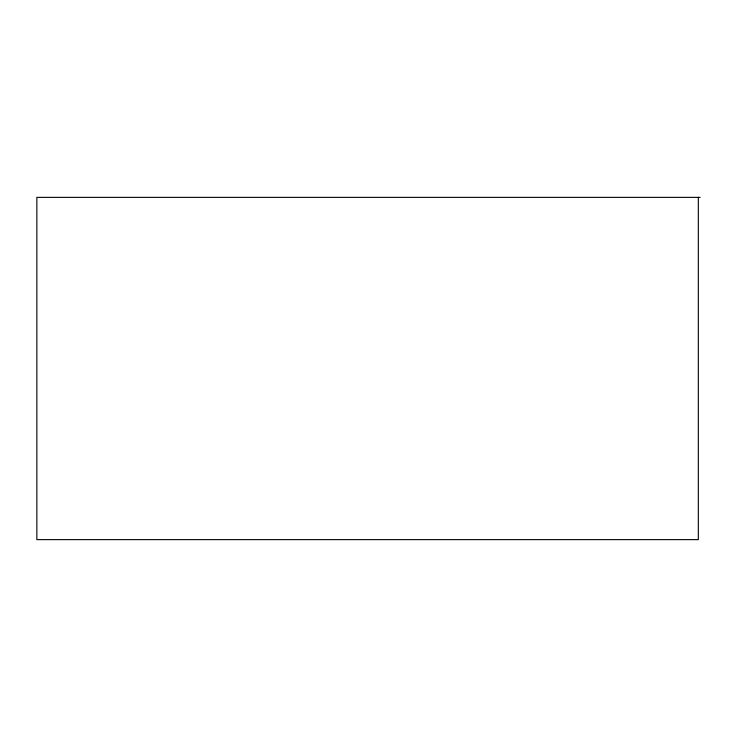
<?xml version="1.0" encoding="UTF-8"?>
<svg xmlns="http://www.w3.org/2000/svg" width="737" height="737" viewBox="0 0 737 737"><rect width="100%" height="100%" fill="white"/><g stroke="black" fill="none" stroke-linecap="round" stroke-linejoin="round"><path stroke-width="1.11" d="M700.15 197.369L36.85 197.369L36.85 539.631L698.326 539.631L698.326 197.369"/></g></svg>
